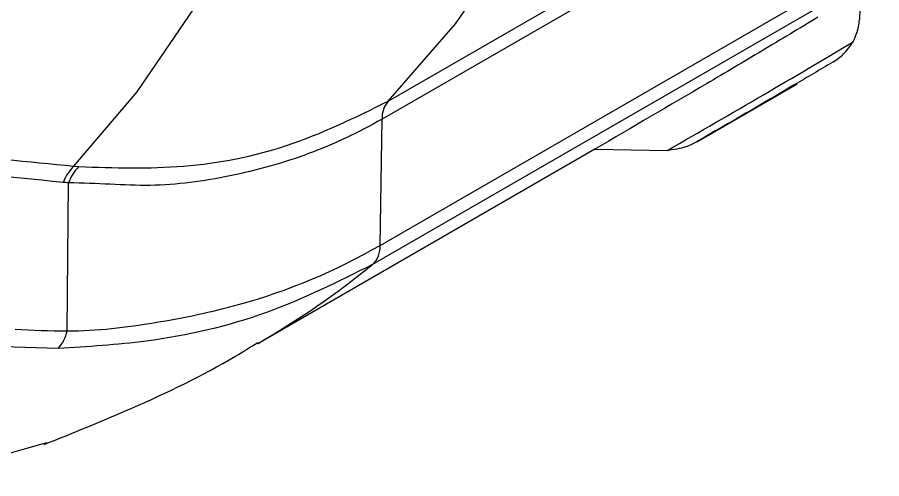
# Model space of a CAD drawing. Extents: x 2 to 136, y 1 to 99.
# Drawn here: x 101.119 to 102.28, y 79.422 to 80.042 of the extents above; entities that cross this region are included whole.
import ezdxf

# ---------------------------------------------------------------- set-up
doc = ezdxf.new("R2010")
doc.units = 0
doc.header["$MEASUREMENT"] = 0
doc.layers.add('OBJECT', color=7, linetype='CONTINUOUS')

msp = doc.modelspace()

# ---------------------------------------------------------------- linework, layer by layer
at = {"layer": 'OBJECT'}
for p, q in [((102.2078, 80.2511), (101.6091, 79.9055)), ((101.6173, 79.9294), (102.0213, 80.1626)), ((101.6065, 79.7357), (102.2804, 80.1247)), ((102.2702, 80.099), (101.5964, 79.71)), ((102.2521, 80.0841), (102.2505, 80.0389)), ((102.0321, 79.875), (102.167, 79.9529)), ((101.6065, 79.7357), (101.6091, 79.9055)), ((101.4421, 79.6037), (101.895, 79.8652)), ((101.8948, 79.865), (101.9926, 79.8634)), ((101.1951, 79.8421), (101.2017, 79.8415)), ((101.1862, 79.6207), (101.1878, 79.8196)), ((101.174, 79.597), (101.1001, 79.5993)), ((101.1192, 79.4596), (101.1588, 79.4707))]:
    msp.add_line(p, q, dxfattribs=at)
at = {"layer": 'OBJECT', "flags": 128}
for points in [[(101.6173, 79.9294), (101.7077, 80.0336), (101.7885, 80.15), (101.8595, 80.2782), (101.9203, 80.4174), (101.9706, 80.5671), (102.0102, 80.7266), (102.0389, 80.895), (102.0566, 81.0717), (102.0631, 81.2557)], [(101.1951, 79.8421), (101.2801, 79.9421), (101.3563, 80.0536), (101.4231, 80.1761), (101.4803, 80.3089), (101.5277, 80.4515), (101.565, 80.6033), (101.592, 80.7635), (101.6086, 80.9314), (101.6148, 81.1063)]]:
    msp.add_lwpolyline(points, dxfattribs=at)
at = {"layer": 'OBJECT'}
for centre, radius, start, end in [((101.6437, 79.907), 0.0346, 139.6119, 182.4222), ((101.2353, 79.8002), 0.0581, 133.8192, 159.7768), ((101.2422, 79.8005), 0.0576, 134.6224, 160.5957), ((101.5738, 79.7338), 0.0328, 313.6403, 3.298), ((100.8524, 80.6246), 1.179, 300.0416, 309.127), ((101.1377, 79.6307), 0.0495, 317.1455, 348.379)]:
    msp.add_arc(centre, radius, start, end, dxfattribs=at)
for points, knots in [([(102.1944, 80.0422), (102.1696, 80.0272), (102.1199, 79.9972), (102.0201, 79.9379), (101.9449, 79.8942), (101.8948, 79.865)], [0, 0, 0, 0, 0.250124, 0.500247, 1, 1, 1, 1]), ([(102.2419, 80.0091), (102.2449, 80.016), (102.2494, 80.026), (102.2502, 80.0358), (102.2505, 80.0389)], [0, 0, 0, 0, 0.681912, 1, 1, 1, 1]), ([(101.9926, 79.8634), (102.0356, 79.8882), (102.119, 79.9362), (102.2018, 79.9854), (102.2419, 80.0091)], [0, 0, 0, 0, 0.515589, 1, 1, 1, 1]), ([(102.2146, 79.9819), (102.2146, 79.9819), (102.2198, 79.9851), (102.2304, 79.9927), (102.2379, 80.0035), (102.2419, 80.0091)], [0, 0, 0, 0, 0.0055, 0.474179, 1, 1, 1, 1]), ([(102.2146, 79.9819), (102.1976, 79.9718), (102.137, 79.9359), (102.076, 79.9005), (102.0322, 79.8751)], [0, 0, 0, 0, 0.2808138, 1, 1, 1, 1]), ([(100.367, 79.9247), (100.3776, 79.9236), (100.5309, 79.9081), (100.8069, 79.8805), (101.0724, 79.8543), (101.1951, 79.8421)], [0, 0, 0, 0, 0.0381367, 0.5553096, 1, 1, 1, 1]), ([(101.2017, 79.8415), (101.249, 79.84), (101.3449, 79.8369), (101.4867, 79.8652), (101.5728, 79.9075), (101.6173, 79.9294)], [0, 0, 0, 0, 0.319145, 0.647516, 1, 1, 1, 1]), ([(101.1808, 79.8203), (101.0287, 79.8354), (100.7463, 79.8636), (100.4638, 79.8923), (100.3334, 79.9056)], [0, 0, 0, 0, 0.538434, 1, 1, 1, 1]), ([(101.6091, 79.9055), (101.6091, 79.9055), (101.5777, 79.8873), (101.5116, 79.8561), (101.407, 79.827), (101.2975, 79.8119), (101.2263, 79.8196), (101.1878, 79.8196), (101.1878, 79.8196)], [0, 0, 0, 0, 0.0000045, 0.2546803, 0.5093557, 0.7546737, 0.9999956, 1, 1, 1, 1]), ([(102.0322, 79.8751), (102.0322, 79.875), (102.0274, 79.8723), (102.015, 79.8661), (102.001, 79.8644), (101.9926, 79.8634)], [0, 0, 0, 0, 0.004832, 0.40487, 1, 1, 1, 1]), ([(101.1878, 79.8196), (101.1878, 79.8196), (101.1856, 79.8201), (101.1832, 79.8202), (101.1808, 79.8203)], [0, 0, 0, 0, 0.00031, 1, 1, 1, 1]), ([(101.1862, 79.6207), (101.1862, 79.6207), (101.2261, 79.6207), (101.3052, 79.6305), (101.4497, 79.6604), (101.5481, 79.7019), (101.6065, 79.7357), (101.6065, 79.7357)], [0, 0, 0, 0, 0.000004, 0.259099, 0.518181, 0.999995, 1, 1, 1, 1]), ([(101.5964, 79.71), (101.55, 79.6867), (101.4557, 79.6395), (101.3111, 79.6055), (101.2137, 79.5995), (101.174, 79.597)], [0, 0, 0, 0, 0.365475, 0.741466, 1, 1, 1, 1]), ([(101.1163, 79.6229), (101.1394, 79.6218), (101.1625, 79.6207), (101.1862, 79.6207), (101.1862, 79.6207)], [0, 0, 0, 0, 0.999971, 1, 1, 1, 1]), ([(101.155, 79.468), (101.1944, 79.4838), (101.2821, 79.5191), (101.3781, 79.5655), (101.4324, 79.599), (101.4424, 79.6051)], [0, 0, 0, 0, 0.399762, 0.889433, 1, 1, 1, 1]), ([(100.8674, 79.422), (100.9186, 79.4221), (101.0045, 79.4222), (101.0862, 79.4488), (101.1192, 79.4596)], [0, 0, 0, 0, 0.595798, 1, 1, 1, 1])]:
    msp.add_open_spline(points, degree=3, knots=knots, dxfattribs=at)

doc.saveas('drawing.dxf')
